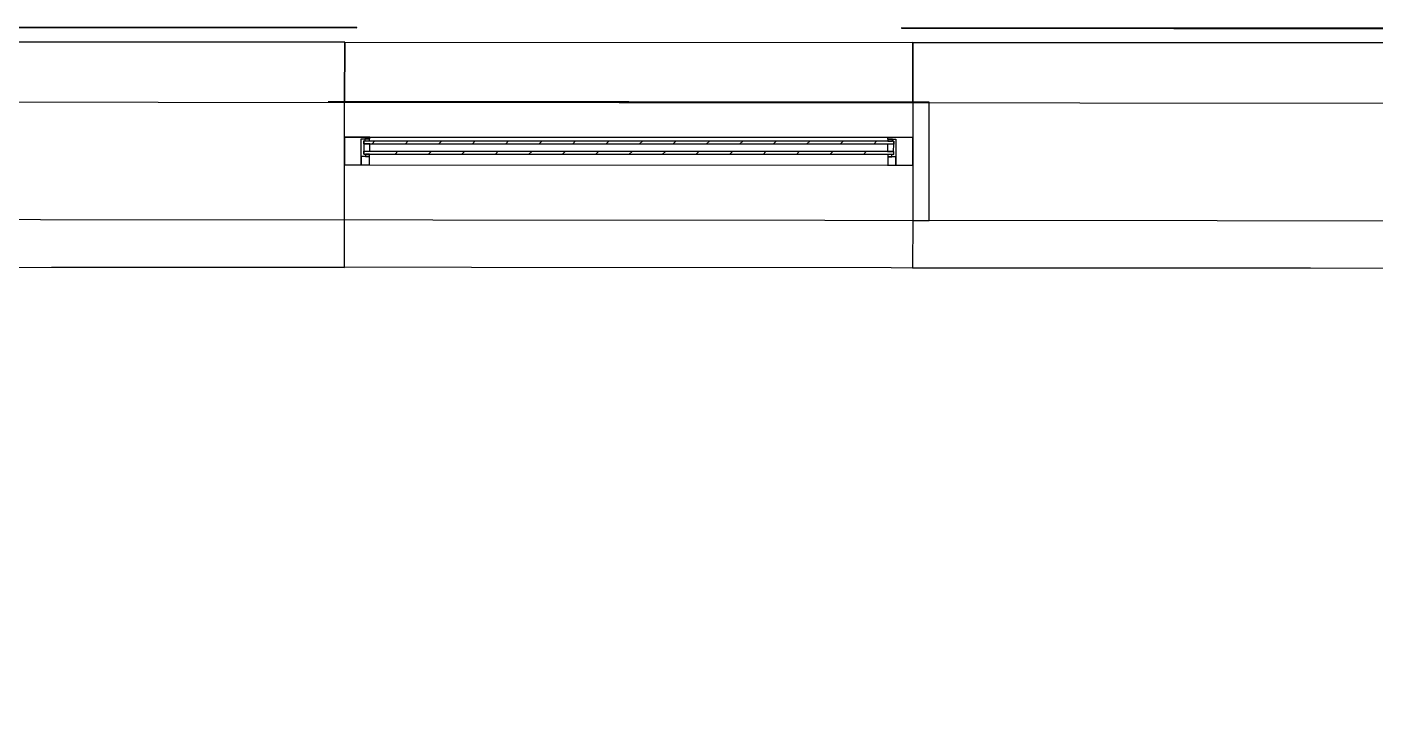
# Model space of a CAD drawing. Header units: metres. Extents: x 2.3 to 42.8, y 0.9 to 31.9.
# Drawn here: x 40.234 to 41.355, y 13.043 to 13.62 of the extents above; entities that cross this region are included whole.
import ezdxf

# ---------------------------------------------------------------- set-up
doc = ezdxf.new("R2010")
doc.units = ezdxf.units.M
for name, color, linetype in [('ARREDI', 9, 'Continuous'), ('INFISSI_VETRATE', 4, 'Continuous'), ('PARETI_STRUTTURE', 7, 'Continuous')]:
    doc.layers.add(name, color=color, linetype=linetype)

msp = doc.modelspace()

# ---------------------------------------------------------------- linework, layer by layer
at = {"layer": 'ARREDI'}
for points in [[(40.0559, 13.6197), (40.5087, 13.6194), (40.5087, 13.6198), (40.0559, 13.6201)], [(40.9615, 13.6191), (41.4143, 13.6187), (41.4143, 13.6191), (40.9615, 13.6195)], [(40.5123, 13.5056), (40.5123, 13.5271), (40.5194, 13.5271), (40.5194, 13.5284), (40.4984, 13.5285), (40.4984, 13.5056)], [(40.5194, 13.5231), (40.5143, 13.5231), (40.5143, 13.5168), (40.5194, 13.5168)], [(40.5151, 13.5271), (40.5151, 13.5255), (40.5191, 13.5255), (40.5191, 13.5271)], [(40.957, 13.5053), (40.9709, 13.5053), (40.9709, 13.5281), (40.9499, 13.5281), (40.9499, 13.5268), (40.957, 13.5268)], [(40.9499, 13.5228), (40.9499, 13.5165), (40.955, 13.5165), (40.9551, 13.5228)], [(40.9542, 13.5268), (40.9502, 13.5268), (40.9502, 13.5252), (40.9542, 13.5252)], [(40.5123, 13.5056), (40.5191, 13.5056), (40.5191, 13.5125), (40.5123, 13.5125)], [(40.5191, 13.5145), (40.5158, 13.5145), (40.5158, 13.5125), (40.5191, 13.5125)], [(40.9502, 13.5141), (40.9502, 13.5122), (40.9535, 13.5122), (40.9535, 13.5141)], [(40.957, 13.5053), (40.957, 13.5122), (40.9502, 13.5122), (40.9502, 13.5053)]]:
    msp.add_lwpolyline(points, close=True, dxfattribs=at)
at = {"layer": 'INFISSI_VETRATE'}
for points in [[(40.5212, 13.5231), (40.5236, 13.5255)], [(40.549, 13.5231), (40.5514, 13.5255)], [(40.5768, 13.5231), (40.5792, 13.5254)], [(40.6047, 13.5231), (40.607, 13.5254)], [(40.6325, 13.523), (40.6348, 13.5254)], [(40.6603, 13.523), (40.6627, 13.5254)], [(40.6881, 13.523), (40.6905, 13.5254)], [(40.716, 13.523), (40.7183, 13.5253)], [(40.7438, 13.523), (40.7461, 13.5253)], [(40.7716, 13.5229), (40.774, 13.5253)], [(40.7994, 13.5229), (40.8018, 13.5253)], [(40.8272, 13.5229), (40.8296, 13.5253)], [(40.8551, 13.5229), (40.8574, 13.5252)], [(40.8829, 13.5229), (40.8852, 13.5252)], [(40.9107, 13.5228), (40.9131, 13.5252)], [(40.9385, 13.5228), (40.9409, 13.5252)], [(40.5143, 13.5162), (40.5149, 13.5168)], [(40.5404, 13.5145), (40.5427, 13.5168)], [(40.5682, 13.5144), (40.5706, 13.5168)], [(40.596, 13.5144), (40.5984, 13.5168)], [(40.6238, 13.5144), (40.6262, 13.5168)], [(40.6517, 13.5144), (40.654, 13.5167)], [(40.6795, 13.5143), (40.6818, 13.5167)], [(40.7073, 13.5143), (40.7097, 13.5167)], [(40.7351, 13.5143), (40.7375, 13.5167)], [(40.7629, 13.5143), (40.7653, 13.5166)], [(40.7908, 13.5143), (40.7931, 13.5166)], [(40.8186, 13.5142), (40.8209, 13.5166)], [(40.8464, 13.5142), (40.8488, 13.5166)], [(40.8742, 13.5142), (40.8766, 13.5166)], [(40.902, 13.5142), (40.9044, 13.5165)], [(40.9299, 13.5142), (40.9322, 13.5165)]]:
    msp.add_lwpolyline(points, dxfattribs=at)
at = {"layer": 'PARETI_STRUTTURE'}
for points in [[(37.3493, 13.61), (37.5919, 13.6098), (38.2494, 13.6093), (39.5929, 13.6083), (40.0654, 13.6079), (40.4985, 13.6076), (40.971, 13.6073), (41.4041, 13.6069), (41.8766, 13.6066), (42.5373, 13.6061)], [(40.4985, 13.6076), (40.0654, 13.6079), (40.0653, 13.5583)], [(40.4984, 13.5572), (40.4985, 13.6076)], [(40.9709, 13.5568), (40.971, 13.6073), (40.9709, 13.5576)], [(41.4041, 13.6069), (40.971, 13.6072), (40.9709, 13.5576)], [(41.8765, 13.5562), (34.5943, 13.5616)], [(40.7347, 13.5578), (40.4847, 13.558)], [(40.4984, 13.4596), (40.4984, 13.558)], [(40.9847, 13.5576), (40.7347, 13.5578)], [(40.9709, 13.5576), (40.9709, 13.5281)], [(40.4984, 13.5285), (40.5194, 13.5284), (40.9499, 13.5281)], [(40.9499, 13.5281), (40.5194, 13.5284)], [(40.9709, 13.5281), (40.9499, 13.5281)], [(40.4984, 13.5056), (40.5191, 13.5056)], [(40.5191, 13.5056), (40.9502, 13.5053)], [(40.5194, 13.5056), (40.9499, 13.5053)], [(40.9502, 13.5053), (40.9709, 13.5053)], [(40.9709, 13.5053), (40.9709, 13.4592)], [(41.8765, 13.4584), (39.5928, 13.4604)], [(40.0653, 13.4599), (40.0652, 13.4205), (40.4983, 13.4202), (40.4984, 13.4596)], [(40.9709, 13.4592), (40.9708, 13.4198), (41.4039, 13.4195), (41.404, 13.4589)], [(40.2548, 10.8718), (42.347, 10.8703), (42.3489, 13.4188), (40.2548, 13.4204)]]:
    msp.add_lwpolyline(points, dxfattribs=at)
for points in [[(40.4985, 13.6076), (40.4984, 13.558)], [(40.9847, 13.5576), (40.9709, 13.5576), (40.9709, 13.4592), (40.9846, 13.4592)], [(40.9709, 13.5281), (40.4984, 13.5285), (40.4984, 13.5056), (40.9709, 13.5053)], [(40.9551, 13.5228), (40.5143, 13.5231), (40.5143, 13.5255), (40.9551, 13.5252)], [(40.9551, 13.5252), (40.5143, 13.5255), (40.5143, 13.5231), (40.9551, 13.5228)], [(40.5143, 13.5145), (40.5143, 13.5168), (40.955, 13.5165), (40.955, 13.5141)], [(40.5143, 13.5168), (40.5143, 13.5145), (40.9551, 13.5141), (40.9551, 13.5165)]]:
    msp.add_lwpolyline(points, close=True, dxfattribs=at)

doc.saveas('drawing.dxf')
